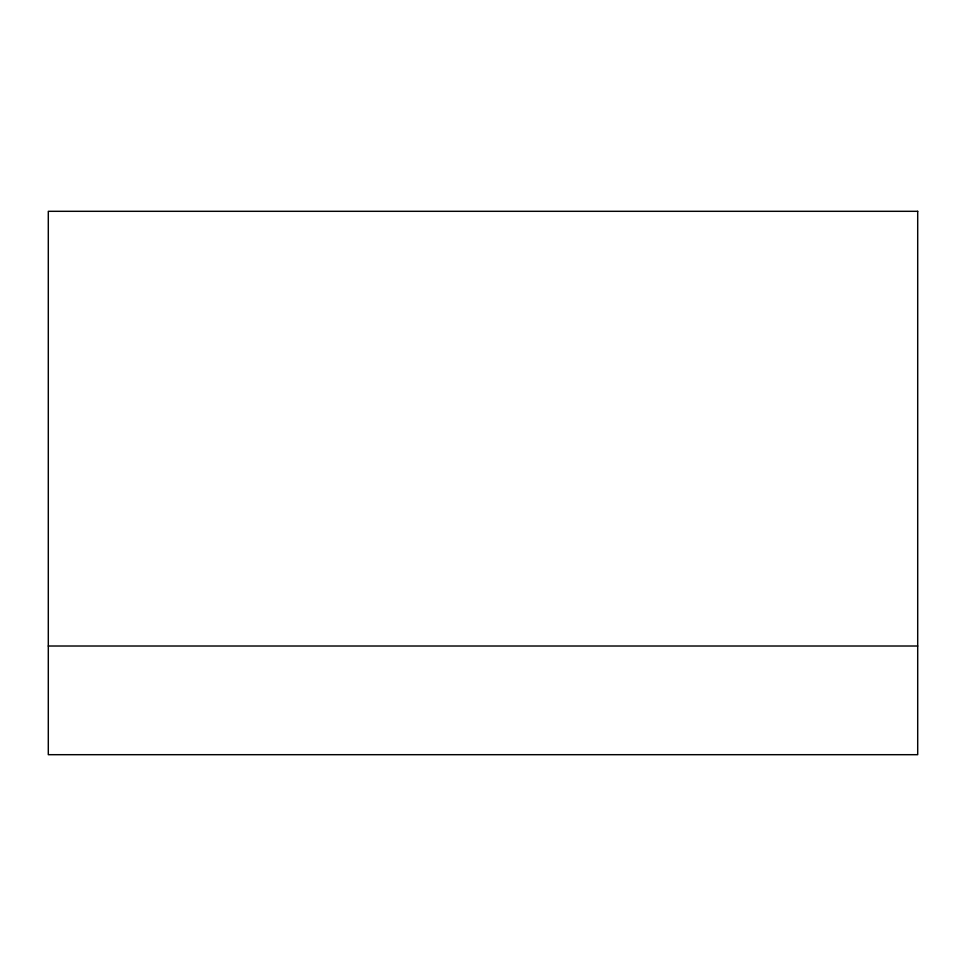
<?xml version="1.0" encoding="UTF-8"?>
<svg xmlns="http://www.w3.org/2000/svg" width="966" height="966" viewBox="0 0 966 966"><rect width="100%" height="100%" fill="white"/><g stroke="black" fill="none" stroke-linecap="round" stroke-linejoin="round"><path stroke-width="1.45" d="M48.3 646.013L917.7 646.013M917.7 211.312L48.3 211.312L48.3 754.688L917.7 754.688L917.7 211.312"/></g></svg>
